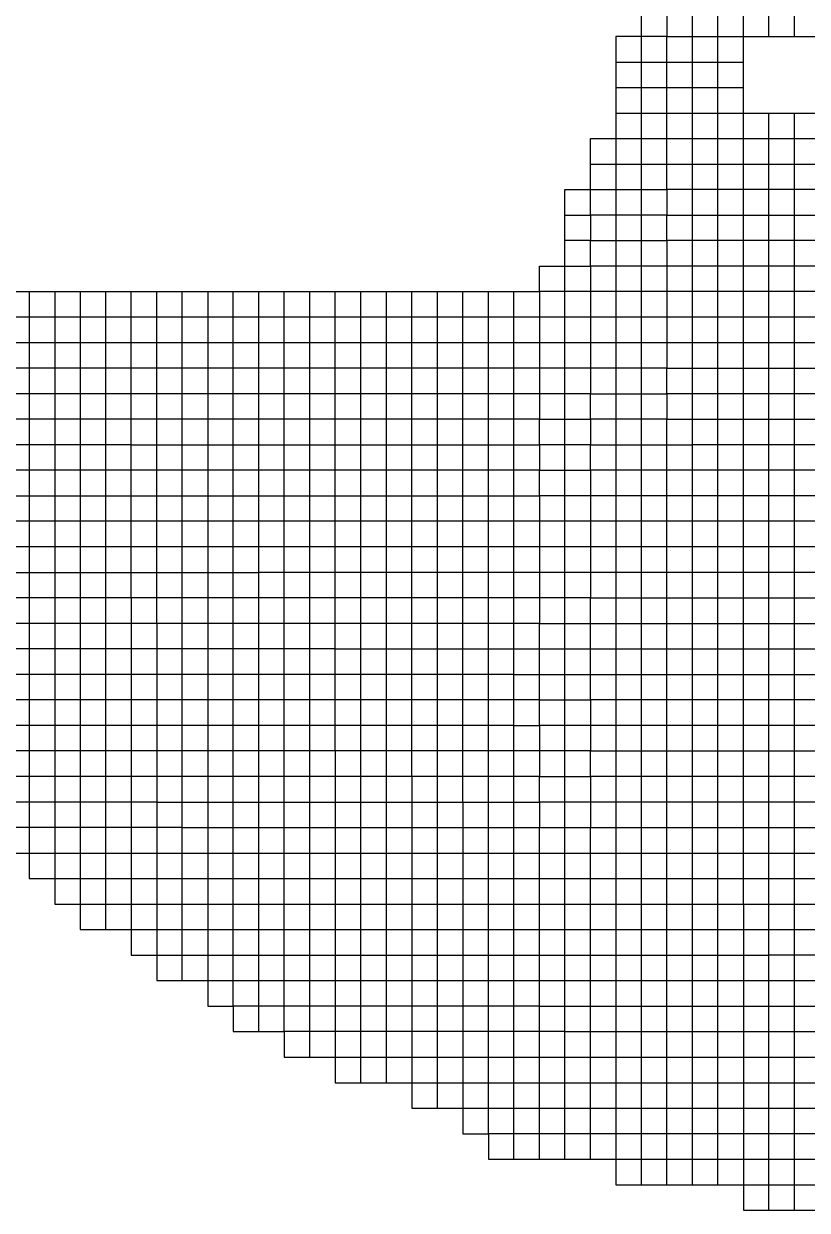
# Model space of a CAD drawing. Header units: millimetres. Extents: x 0 to 594, y 0 to 420.
# Drawn here: x 499.65 to 503.45, y 102.57 to 108.32 of the extents above; entities that cross this region are included whole.
import ezdxf
from ezdxf.enums import TextEntityAlignment as Align

# ---------------------------------------------------------------- set-up
doc = ezdxf.new("R2010")
doc.units = ezdxf.units.MM
doc.layers.add('TEXT', color=255, linetype='Continuous')
doc.styles.add('ECL', font='', dxfattribs={"width": 0.7, "height": 3})
doc.styles.get('ECL').set_extended_font_data('FangSong_GB2312')

# ---------------------------------------------------------------- blocks, each defined once
blk = doc.blocks.new('*U51')
at = {"color": 32, "linetype": 'Continuous'}
for points in [[(-28.0335, -2.4065), (-27.885, -2.4065), (-27.7365, -2.4065), (-27.588, -2.4065), (-27.4395, -2.4065), (-27.291, -2.4065), (-27.1425, -2.4065), (-26.994, -2.4065), (-26.8455, -2.4065), (-26.697, -2.4065), (-26.5485, -2.4065)], [(-26.8455, -2.1095), (-26.994, -2.1095), (-27.1425, -2.1095), (-27.291, -2.1095), (-27.4395, -2.1095), (-27.588, -2.1095), (-27.7365, -2.1095), (-27.885, -2.1095), (-28.0335, -2.1095)], [(-27.588, -1.2185), (-27.7365, -1.2185), (-27.885, -1.2185), (-28.0335, -1.2185)], [(-27.4395, -1.367), (-27.588, -1.367), (-27.7365, -1.367), (-27.885, -1.367), (-28.0335, -1.367)], [(-27.291, -1.8125), (-27.4395, -1.8125), (-27.588, -1.8125), (-27.7365, -1.8125), (-27.885, -1.8125), (-28.0335, -1.8125)], [(-27.4395, -1.5155), (-27.588, -1.5155), (-27.7365, -1.5155), (-27.885, -1.5155), (-28.0335, -1.5155)], [(-27.291, -1.664), (-27.4395, -1.664), (-27.588, -1.664), (-27.7365, -1.664), (-27.885, -1.664), (-28.0335, -1.664)], [(-26.697, -2.258), (-26.8455, -2.258), (-26.994, -2.258), (-27.1425, -2.258), (-27.291, -2.258), (-27.4395, -2.258), (-27.588, -2.258), (-27.7365, -2.258), (-27.885, -2.258), (-28.0335, -2.258)], [(-26.2515, -2.555), (-26.4, -2.555), (-26.5485, -2.555), (-26.697, -2.555), (-26.8455, -2.555), (-26.994, -2.555), (-27.1425, -2.555), (-27.291, -2.555), (-27.4395, -2.555), (-27.588, -2.555), (-27.7365, -2.555), (-27.885, -2.555), (-28.0335, -2.555)]]:
    blk.add_lwpolyline(points, dxfattribs=at)
at = {"color": 15, "linetype": 'Continuous'}
for points in [[(-27.588, -0.773), (-27.588, -0.9215), (-27.588, -1.07), (-27.588, -1.2185), (-27.588, -1.367), (-27.588, -1.5155), (-27.588, -1.664), (-27.588, -1.8125), (-27.588, -1.961), (-27.588, -2.1095), (-27.588, -2.258), (-27.588, -2.4065), (-27.588, -2.555), (-27.588, -2.7035), (-27.588, -2.852), (-27.588, -3.0005), (-27.588, -3.149), (-27.588, -3.2975), (-27.588, -3.446), (-27.588, -3.5945), (-27.588, -3.743), (-27.588, -3.8915), (-27.588, -4.04), (-27.588, -4.1885), (-27.588, -4.337), (-27.4395, -4.337), (-27.291, -4.337), (-27.1425, -4.337), (-26.994, -4.337), (-26.8455, -4.337), (-26.697, -4.337), (-26.5485, -4.337), (-26.4, -4.337), (-26.2515, -4.337), (-26.103, -4.337), (-25.9545, -4.337), (-25.806, -4.337), (-25.6575, -4.337), (-25.509, -4.337), (-25.3605, -4.337), (-25.212, -4.337), (-25.0635, -4.337), (-24.915, -4.337), (-24.7665, -4.337), (-24.618, -4.337), (-24.618, -4.1885), (-24.4695, -4.1885), (-24.321, -4.1885), (-24.1725, -4.1885), (-24.024, -4.1885), (-23.8755, -4.1885), (-23.727, -4.1885), (-23.5785, -4.1885), (-23.43, -4.1885), (-23.2815, -4.1885)], [(-28.0335, -4.04), (-27.885, -4.04), (-27.885, -4.1885), (-27.7365, -4.1885), (-27.7365, -4.337), (-27.588, -4.337), (-27.588, -4.4855), (-27.4395, -4.4855), (-27.291, -4.4855), (-27.291, -4.634), (-27.1425, -4.634), (-27.1425, -4.7825), (-26.994, -4.7825), (-26.8455, -4.7825), (-26.8455, -4.931), (-26.697, -4.931), (-26.697, -5.0795), (-26.5485, -5.0795), (-26.4, -5.0795), (-26.4, -5.228), (-26.2515, -5.228), (-26.103, -5.228), (-26.103, -5.3765), (-25.9545, -5.3765), (-25.806, -5.3765), (-25.6575, -5.3765), (-25.6575, -5.525), (-25.509, -5.525), (-25.3605, -5.525), (-25.3605, -5.6735), (-25.212, -5.6735), (-25.212, -5.822), (-25.0635, -5.822), (-24.915, -5.822), (-24.7665, -5.822), (-24.618, -5.822), (-24.4695, -5.822), (-24.321, -5.822), (-24.1725, -5.822), (-24.024, -5.822), (-23.8755, -5.822), (-23.727, -5.822), (-23.5785, -5.822), (-23.43, -5.822), (-23.2815, -5.822)], [(-25.0635, -3.2975), (-25.212, -3.2975), (-25.3605, -3.2975), (-25.509, -3.2975), (-25.6575, -3.2975), (-25.806, -3.2975), (-25.9545, -3.2975), (-26.103, -3.2975), (-26.2515, -3.2975), (-26.4, -3.2975), (-26.5485, -3.2975), (-26.697, -3.2975), (-26.8455, -3.2975), (-26.994, -3.2975), (-27.1425, -3.2975), (-27.291, -3.2975), (-27.4395, -3.2975), (-27.588, -3.2975), (-27.7365, -3.2975), (-27.885, -3.2975), (-28.0335, -3.2975)], [(-24.915, -3.446), (-25.0635, -3.446), (-25.212, -3.446), (-25.3605, -3.446), (-25.509, -3.446), (-25.6575, -3.446), (-25.806, -3.446), (-25.9545, -3.446), (-26.103, -3.446), (-26.2515, -3.446), (-26.4, -3.446), (-26.5485, -3.446), (-26.697, -3.446), (-26.8455, -3.446), (-26.994, -3.446), (-27.1425, -3.446), (-27.291, -3.446), (-27.4395, -3.446), (-27.588, -3.446), (-27.7365, -3.446), (-27.885, -3.446), (-28.0335, -3.446)], [(-27.7365, -0.773), (-27.7365, -0.9215), (-27.7365, -1.07), (-27.7365, -1.2185), (-27.7365, -1.367), (-27.7365, -1.5155), (-27.7365, -1.664), (-27.7365, -1.8125), (-27.7365, -1.961), (-27.7365, -2.1095), (-27.7365, -2.258), (-27.7365, -2.4065), (-27.7365, -2.555), (-27.7365, -2.7035), (-27.7365, -2.852), (-27.7365, -3.0005), (-27.7365, -3.149), (-27.7365, -3.2975), (-27.7365, -3.446), (-27.7365, -3.5945), (-27.7365, -3.743), (-27.7365, -3.8915), (-27.7365, -4.04), (-27.7365, -4.1885), (-27.588, -4.1885), (-27.4395, -4.1885), (-27.291, -4.1885), (-27.1425, -4.1885), (-26.994, -4.1885), (-26.8455, -4.1885), (-26.697, -4.1885), (-26.5485, -4.1885), (-26.4, -4.1885), (-26.2515, -4.1885), (-26.103, -4.1885), (-25.9545, -4.1885), (-25.806, -4.1885), (-25.6575, -4.1885), (-25.509, -4.1885), (-25.3605, -4.1885), (-25.212, -4.1885), (-25.0635, -4.1885), (-24.915, -4.1885), (-24.7665, -4.1885), (-24.618, -4.1885), (-24.618, -4.04), (-24.4695, -4.04), (-24.321, -4.04), (-24.1725, -4.04), (-24.024, -4.04), (-23.8755, -4.04), (-23.727, -4.04), (-23.5785, -4.04), (-23.43, -4.04), (-23.2815, -4.04)], [(-25.0635, -5.822), (-25.0635, -5.6735), (-25.0635, -5.525), (-25.0635, -5.3765), (-25.0635, -5.228), (-25.0635, -5.0795), (-25.0635, -4.931), (-25.0635, -4.7825), (-25.0635, -4.634), (-25.0635, -4.4855), (-25.0635, -4.337), (-25.0635, -4.1885), (-25.0635, -4.04), (-25.0635, -3.8915)], [(-24.915, -5.822), (-24.915, -5.6735), (-24.915, -5.525), (-24.915, -5.3765), (-24.915, -5.228), (-24.915, -5.0795), (-24.915, -4.931), (-24.915, -4.7825), (-24.915, -4.634), (-24.915, -4.4855), (-24.915, -4.337), (-24.915, -4.1885), (-24.915, -4.04), (-24.915, -3.8915)]]:
    blk.add_lwpolyline(points, dxfattribs=at)
at = {"color": 22, "linetype": 'Continuous'}
for points in [[(-24.915, -3.5945), (-25.0635, -3.5945), (-25.212, -3.5945), (-25.3605, -3.5945), (-25.509, -3.5945), (-25.6575, -3.5945), (-25.806, -3.5945), (-25.9545, -3.5945), (-26.103, -3.5945), (-26.2515, -3.5945), (-26.4, -3.5945), (-26.5485, -3.5945), (-26.697, -3.5945), (-26.8455, -3.5945), (-26.994, -3.5945), (-27.1425, -3.5945), (-27.291, -3.5945), (-27.4395, -3.5945), (-27.588, -3.5945), (-27.7365, -3.5945), (-27.885, -3.5945), (-28.0335, -3.5945)], [(-27.1425, -2.7035), (-27.1425, -2.852), (-27.1425, -3.0005), (-27.1425, -3.149), (-27.1425, -3.2975), (-27.1425, -3.446), (-27.1425, -3.5945), (-27.1425, -3.743), (-27.1425, -3.8915), (-27.1425, -4.04), (-27.1425, -4.1885), (-27.1425, -4.337), (-27.1425, -4.4855), (-27.1425, -4.634), (-26.994, -4.634), (-26.8455, -4.634), (-26.697, -4.634), (-26.5485, -4.634), (-26.4, -4.634), (-26.2515, -4.634), (-26.103, -4.634), (-25.9545, -4.634), (-25.806, -4.634), (-25.6575, -4.634), (-25.509, -4.634), (-25.3605, -4.634), (-25.212, -4.634), (-25.0635, -4.634), (-24.915, -4.634), (-24.7665, -4.634), (-24.618, -4.634), (-24.618, -4.4855), (-24.4695, -4.4855), (-24.321, -4.4855), (-24.1725, -4.4855), (-24.024, -4.4855), (-23.8755, -4.4855), (-23.727, -4.4855), (-23.5785, -4.4855), (-23.43, -4.4855), (-23.2815, -4.4855)], [(-27.291, -2.555), (-27.291, -2.7035), (-27.291, -2.852), (-27.291, -3.0005), (-27.291, -3.149), (-27.291, -3.2975), (-27.291, -3.446), (-27.291, -3.5945), (-27.291, -3.743), (-27.291, -3.8915), (-27.291, -4.04), (-27.291, -4.1885), (-27.291, -4.337), (-27.291, -4.4855), (-27.1425, -4.4855), (-26.994, -4.4855), (-26.8455, -4.4855), (-26.697, -4.4855), (-26.5485, -4.4855), (-26.4, -4.4855), (-26.2515, -4.4855), (-26.103, -4.4855), (-25.9545, -4.4855), (-25.806, -4.4855), (-25.6575, -4.4855), (-25.509, -4.4855), (-25.3605, -4.4855), (-25.212, -4.4855), (-25.0635, -4.4855), (-24.915, -4.4855), (-24.7665, -4.4855), (-24.618, -4.4855), (-24.618, -4.337), (-24.4695, -4.337), (-24.321, -4.337), (-24.1725, -4.337), (-24.024, -4.337), (-23.8755, -4.337), (-23.727, -4.337), (-23.5785, -4.337), (-23.43, -4.337), (-23.2815, -4.337)], [(-23.8755, -4.931), (-23.727, -4.931), (-23.5785, -4.931), (-23.43, -4.931), (-23.2815, -4.931)], [(-26.103, -3.446), (-26.103, -3.5945), (-26.103, -3.743), (-26.103, -3.8915), (-26.103, -4.04), (-26.103, -4.1885), (-26.103, -4.337), (-26.103, -4.4855), (-26.103, -4.634), (-26.103, -4.7825), (-26.103, -4.931), (-26.103, -5.0795), (-26.103, -5.228), (-25.9545, -5.228), (-25.806, -5.228), (-25.6575, -5.228), (-25.509, -5.228), (-25.3605, -5.228), (-25.212, -5.228), (-25.0635, -5.228), (-24.915, -5.228), (-24.7665, -5.228), (-24.618, -5.228), (-24.618, -5.0795), (-24.4695, -5.0795), (-24.321, -5.0795), (-24.1725, -5.0795), (-24.024, -5.0795), (-23.8755, -5.0795)], [(-24.024, -5.9705), (-24.024, -5.822), (-24.024, -5.6735), (-24.024, -5.525), (-24.024, -5.3765), (-24.024, -5.228), (-24.024, -5.0795), (-24.024, -4.931), (-24.024, -4.7825), (-24.024, -4.634), (-24.024, -4.4855), (-24.024, -4.337), (-24.024, -4.1885)]]:
    blk.add_lwpolyline(points, dxfattribs=at)
at = {"color": 34, "linetype": 'Continuous'}
for points in [[(-25.0635, -3.0005), (-25.212, -3.0005), (-25.3605, -3.0005), (-25.509, -3.0005), (-25.6575, -3.0005), (-25.806, -3.0005), (-25.9545, -3.0005), (-26.103, -3.0005), (-26.2515, -3.0005), (-26.4, -3.0005), (-26.5485, -3.0005), (-26.697, -3.0005), (-26.8455, -3.0005), (-26.994, -3.0005), (-27.1425, -3.0005), (-27.291, -3.0005), (-27.4395, -3.0005), (-27.588, -3.0005), (-27.7365, -3.0005), (-27.885, -3.0005), (-28.0335, -3.0005)], [(-23.2815, -0.476), (-23.43, -0.476), (-23.5785, -0.476), (-23.727, -0.476), (-23.8755, -0.476), (-24.024, -0.476), (-24.1725, -0.476), (-24.1725, -0.6245), (-24.321, -0.6245), (-24.4695, -0.6245), (-24.618, -0.6245), (-24.618, -0.773), (-24.7665, -0.773), (-24.915, -0.773), (-24.915, -0.9215), (-25.0635, -0.9215), (-25.212, -0.9215), (-25.3605, -0.9215), (-25.509, -0.9215), (-25.6575, -0.9215), (-25.806, -0.9215), (-25.9545, -0.9215), (-26.103, -0.9215), (-26.2515, -0.9215), (-26.4, -0.9215), (-26.5485, -0.9215), (-26.697, -0.9215), (-26.8455, -0.9215), (-26.994, -0.9215), (-27.1425, -0.9215), (-27.291, -0.9215), (-27.4395, -0.9215), (-27.588, -0.9215), (-27.7365, -0.9215), (-27.885, -0.9215), (-28.0335, -0.9215)], [(-27.885, -0.773), (-27.885, -0.9215), (-27.885, -1.07), (-27.885, -1.2185), (-27.885, -1.367), (-27.885, -1.5155), (-27.885, -1.664), (-27.885, -1.8125), (-27.885, -1.961), (-27.885, -2.1095), (-27.885, -2.258), (-27.885, -2.4065), (-27.885, -2.555), (-27.885, -2.7035), (-27.885, -2.852), (-27.885, -3.0005), (-27.885, -3.149), (-27.885, -3.2975), (-27.885, -3.446), (-27.885, -3.5945), (-27.885, -3.743), (-27.885, -3.8915), (-27.885, -4.04), (-27.7365, -4.04), (-27.588, -4.04), (-27.4395, -4.04), (-27.291, -4.04), (-27.1425, -4.04), (-26.994, -4.04), (-26.8455, -4.04), (-26.697, -4.04), (-26.5485, -4.04), (-26.4, -4.04), (-26.2515, -4.04), (-26.103, -4.04), (-25.9545, -4.04), (-25.806, -4.04), (-25.6575, -4.04), (-25.509, -4.04), (-25.3605, -4.04), (-25.212, -4.04), (-25.0635, -4.04), (-24.915, -4.04), (-24.7665, -4.04), (-24.618, -4.04), (-24.618, -3.8915), (-24.4695, -3.8915), (-24.321, -3.8915), (-24.1725, -3.8915), (-24.024, -3.8915), (-23.8755, -3.8915), (-23.727, -3.8915), (-23.5785, -3.8915), (-23.43, -3.8915), (-23.2815, -3.8915)]]:
    blk.add_lwpolyline(points, dxfattribs=at)
at = {"color": 251, "linetype": 'Continuous'}
blk.add_lwpolyline([(-23.5785, 0.712), (-23.5785, 0.8605)], dxfattribs=at)
at = {"color": 77, "linetype": 'Continuous'}
for points in [[(-24.1725, -5.9705), (-24.1725, -5.822), (-24.1725, -5.6735), (-24.1725, -5.525), (-24.1725, -5.3765), (-24.1725, -5.228), (-24.1725, -5.0795), (-24.1725, -4.931), (-24.1725, -4.7825), (-24.1725, -4.634), (-24.1725, -4.4855), (-24.1725, -4.337), (-24.1725, -4.1885), (-24.1725, -4.04), (-24.1725, -3.8915), (-24.1725, -3.743), (-24.1725, -3.5945), (-24.1725, -3.446), (-24.1725, -3.2975), (-24.1725, -3.149), (-24.1725, -3.0005), (-24.1725, -2.852), (-24.1725, -2.7035), (-24.1725, -2.555), (-24.1725, -2.4065), (-24.1725, -2.258), (-24.1725, -2.1095), (-24.1725, -1.961), (-24.1725, -1.8125), (-24.1725, -1.664), (-24.024, -1.664), (-24.024, -1.5155), (-24.024, -1.367), (-24.024, -1.2185), (-24.024, -1.07), (-24.024, -0.9215), (-24.024, -0.773), (-24.024, -0.6245), (-24.024, -0.476), (-24.024, -0.3275), (-24.024, -0.179), (-24.024, -0.0305), (-24.024, 0.118), (-24.024, 0.2665), (-24.024, 0.415), (-24.024, 0.5635), (-24.024, 0.712), (-24.024, 0.8605)], [(-23.8755, -5.3765), (-23.8755, -5.228), (-23.8755, -5.0795), (-23.8755, -4.931), (-23.8755, -4.7825), (-23.8755, -4.634), (-23.8755, -4.4855), (-23.8755, -4.337), (-23.8755, -4.1885), (-23.8755, -4.04), (-23.8755, -3.8915), (-23.8755, -3.743), (-23.8755, -3.5945), (-23.8755, -3.446), (-23.8755, -3.2975), (-23.8755, -3.149), (-23.8755, -3.0005), (-23.8755, -2.852), (-23.8755, -2.7035), (-23.8755, -2.555), (-23.8755, -2.4065), (-23.8755, -2.258), (-23.8755, -2.1095), (-23.8755, -1.961), (-23.8755, -1.8125), (-23.8755, -1.664), (-23.8755, -1.5155), (-23.8755, -1.367), (-23.8755, -1.2185), (-23.8755, -1.07), (-23.8755, -0.9215), (-23.8755, -0.773), (-23.8755, -0.6245), (-23.8755, -0.476), (-23.8755, -0.3275), (-23.8755, -0.179), (-23.8755, -0.0305), (-23.8755, 0.118), (-23.8755, 0.2665), (-23.8755, 0.415), (-23.8755, 0.5635), (-23.8755, 0.712), (-23.8755, 0.8605)], [(-26.5485, -4.337), (-26.5485, -4.1885), (-26.5485, -4.04), (-26.5485, -3.8915), (-26.5485, -3.743), (-26.5485, -3.5945), (-26.5485, -3.446), (-26.5485, -3.2975), (-26.5485, -3.149), (-26.5485, -3.0005), (-26.5485, -2.852), (-26.5485, -2.7035), (-26.5485, -2.555), (-26.5485, -2.4065), (-26.5485, -2.258), (-26.5485, -2.1095), (-26.5485, -1.961), (-26.5485, -1.8125), (-26.5485, -1.664), (-26.5485, -1.5155), (-26.5485, -1.367), (-26.5485, -1.2185), (-26.5485, -1.07), (-26.5485, -0.9215), (-26.5485, -0.773)]]:
    blk.add_lwpolyline(points, dxfattribs=at)
at = {"color": 147, "linetype": 'Continuous'}
for points in [[(-23.727, 0.712), (-23.727, 0.8605), (-23.727, 1.009), (-23.727, 1.1575), (-23.727, 1.306), (-23.727, 1.4545), (-23.727, 1.603), (-23.727, 1.7515), (-23.727, 1.9), (-23.727, 2.0485)], [(-23.43, 0.712), (-23.43, 0.8605), (-23.43, 1.009), (-23.43, 1.1575), (-23.43, 1.306), (-23.43, 1.4545), (-23.43, 1.603), (-23.43, 1.7515), (-23.43, 1.9), (-23.43, 2.0485)]]:
    blk.add_lwpolyline(points, dxfattribs=at)
at = {"color": 97, "linetype": 'Continuous'}
blk.add_lwpolyline([(-24.321, -5.3765), (-24.321, -5.228), (-24.321, -5.0795), (-24.321, -4.931), (-24.321, -4.7825), (-24.321, -4.634), (-24.321, -4.4855), (-24.321, -4.337), (-24.321, -4.1885), (-24.321, -4.04), (-24.321, -3.8915), (-24.321, -3.743), (-24.321, -3.5945), (-24.321, -3.446), (-24.321, -3.2975), (-24.321, -3.149), (-24.321, -3.0005), (-24.321, -2.852), (-24.321, -2.7035), (-24.321, -2.555), (-24.321, -2.4065), (-24.321, -2.258), (-24.321, -2.1095), (-24.321, -1.961), (-24.321, -1.8125), (-24.321, -1.664), (-24.321, -1.5155), (-24.321, -1.367), (-24.321, -1.2185), (-24.321, -1.07), (-24.321, -0.9215), (-24.321, -0.773), (-24.321, -0.6245), (-24.321, -0.476), (-24.321, -0.3275), (-24.321, -0.179), (-24.321, -0.0305), (-24.321, 0.118), (-24.321, 0.2665), (-24.321, 0.415), (-24.321, 0.5635), (-24.321, 0.712), (-24.321, 0.8605)], dxfattribs=at)
at = {"color": 47, "linetype": 'Continuous'}
blk.add_lwpolyline([(-24.1725, 0.8605), (-24.1725, 0.712), (-24.321, 0.712), (-24.4695, 0.712), (-24.4695, 0.5635), (-24.4695, 0.415), (-24.4695, 0.2665), (-24.4695, 0.118), (-24.4695, -0.0305), (-24.4695, -0.179), (-24.4695, -0.3275), (-24.4695, -0.476), (-24.4695, -0.6245), (-24.4695, -0.773), (-24.4695, -0.9215), (-24.4695, -1.07), (-24.4695, -1.2185), (-24.4695, -1.367), (-24.4695, -1.5155), (-24.4695, -1.664), (-24.4695, -1.8125), (-24.4695, -1.961), (-24.4695, -2.1095), (-24.4695, -2.258), (-24.4695, -2.4065), (-24.4695, -2.555), (-24.4695, -2.7035), (-24.4695, -2.852), (-24.4695, -3.0005), (-24.4695, -3.149), (-24.4695, -3.2975), (-24.4695, -3.446), (-24.4695, -3.5945), (-24.4695, -3.743), (-24.4695, -3.8915), (-24.4695, -4.04), (-24.4695, -4.1885), (-24.4695, -4.337), (-24.4695, -4.4855), (-24.4695, -4.634), (-24.4695, -4.7825), (-24.4695, -4.931), (-24.4695, -5.0795), (-24.4695, -5.228), (-24.4695, -5.3765), (-24.4695, -5.525), (-24.4695, -5.6735), (-24.4695, -5.822), (-24.4695, -5.9705), (-24.321, -5.9705), (-24.1725, -5.9705), (-24.024, -5.9705), (-23.8755, -5.9705), (-23.727, -5.9705), (-23.5785, -5.9705), (-23.43, -5.9705), (-23.2815, -5.9705)], dxfattribs=at)
at = {"color": 145, "linetype": 'Continuous'}
blk.add_lwpolyline([(-24.4695, 0.5635), (-24.321, 0.5635), (-24.1725, 0.5635), (-24.1725, 0.712), (-24.024, 0.712), (-23.8755, 0.712), (-23.727, 0.712), (-23.5785, 0.712), (-23.43, 0.712), (-23.2815, 0.712), (-23.133, 0.712), (-22.9845, 0.712)], dxfattribs=at)
at = {"color": 84, "linetype": 'Continuous'}
for points in [[(-23.727, -4.337), (-23.727, -4.1885), (-23.727, -4.04), (-23.727, -3.8915), (-23.727, -3.743), (-23.727, -3.5945), (-23.727, -3.446), (-23.727, -3.2975), (-23.727, -3.149), (-23.727, -3.0005), (-23.727, -2.852), (-23.727, -2.7035), (-23.727, -2.555), (-23.727, -2.4065), (-23.727, -2.258), (-23.727, -2.1095), (-23.727, -1.961), (-23.727, -1.8125), (-23.727, -1.664), (-23.727, -1.5155), (-23.727, -1.367), (-23.727, -1.2185), (-23.727, -1.07), (-23.727, -0.9215), (-23.727, -0.773), (-23.727, -0.6245), (-23.727, -0.476), (-23.727, -0.3275), (-23.727, -0.179), (-23.727, -0.0305), (-23.727, 0.118), (-23.727, 0.2665), (-23.727, 0.415), (-23.727, 0.5635), (-23.727, 0.712)], [(-23.5785, -4.337), (-23.5785, -4.1885), (-23.5785, -4.04), (-23.5785, -3.8915), (-23.5785, -3.743), (-23.5785, -3.5945), (-23.5785, -3.446), (-23.5785, -3.2975), (-23.5785, -3.149), (-23.5785, -3.0005), (-23.5785, -2.852), (-23.5785, -2.7035), (-23.5785, -2.555), (-23.5785, -2.4065), (-23.5785, -2.258), (-23.5785, -2.1095), (-23.5785, -1.961), (-23.5785, -1.8125), (-23.5785, -1.664), (-23.5785, -1.5155), (-23.5785, -1.367), (-23.5785, -1.2185), (-23.5785, -1.07), (-23.5785, -0.9215), (-23.5785, -0.773), (-23.5785, -0.6245), (-23.5785, -0.476), (-23.5785, -0.3275), (-23.5785, -0.179), (-23.5785, -0.0305), (-23.5785, 0.118), (-23.5785, 0.2665)], [(-23.43, -4.337), (-23.43, -4.1885), (-23.43, -4.04), (-23.43, -3.8915), (-23.43, -3.743), (-23.43, -3.5945), (-23.43, -3.446), (-23.43, -3.2975), (-23.43, -3.149), (-23.43, -3.0005), (-23.43, -2.852), (-23.43, -2.7035), (-23.43, -2.555), (-23.43, -2.4065), (-23.43, -2.258), (-23.43, -2.1095), (-23.43, -1.961), (-23.43, -1.8125), (-23.43, -1.664), (-23.43, -1.5155), (-23.43, -1.367), (-23.43, -1.2185), (-23.43, -1.07), (-23.43, -0.9215), (-23.43, -0.773), (-23.43, -0.6245), (-23.43, -0.476), (-23.43, -0.3275), (-23.43, -0.179), (-23.43, -0.0305), (-23.43, 0.118), (-23.43, 0.2665)], [(-26.994, -2.7035), (-26.994, -2.555), (-26.994, -2.4065), (-26.994, -2.258), (-26.994, -2.1095), (-26.994, -1.961), (-26.994, -1.8125), (-26.994, -1.664), (-26.994, -1.5155), (-26.994, -1.367), (-26.994, -1.2185), (-26.994, -1.07), (-26.994, -0.9215), (-26.994, -0.773)], [(-25.0635, -3.8915), (-25.0635, -3.743), (-25.0635, -3.5945), (-25.0635, -3.446), (-25.0635, -3.2975), (-25.0635, -3.149), (-25.0635, -3.0005), (-25.0635, -2.852), (-25.0635, -2.7035), (-25.0635, -2.555), (-25.0635, -2.4065), (-25.0635, -2.258), (-25.0635, -2.1095), (-25.0635, -1.961), (-25.0635, -1.8125), (-25.0635, -1.664), (-25.0635, -1.5155), (-25.0635, -1.367), (-25.0635, -1.2185), (-25.0635, -1.07), (-25.0635, -0.9215), (-25.0635, -0.773)], [(-23.2815, -1.664), (-23.43, -1.664), (-23.5785, -1.664), (-23.727, -1.664), (-23.8755, -1.664), (-24.024, -1.664)], [(-23.2815, -3.5945), (-23.43, -3.5945), (-23.5785, -3.5945), (-23.727, -3.5945), (-23.8755, -3.5945), (-24.024, -3.5945), (-24.1725, -3.5945), (-24.321, -3.5945), (-24.4695, -3.5945), (-24.618, -3.5945), (-24.618, -3.743), (-24.7665, -3.743), (-24.915, -3.743), (-24.915, -3.8915)], [(-23.2815, -3.743), (-23.43, -3.743), (-23.5785, -3.743), (-23.727, -3.743), (-23.8755, -3.743), (-24.024, -3.743), (-24.1725, -3.743), (-24.321, -3.743), (-24.4695, -3.743), (-24.618, -3.743), (-24.618, -3.8915)]]:
    blk.add_lwpolyline(points, dxfattribs=at)
at = {"color": 252, "linetype": 'Continuous'}
for points in [[(-24.4695, 0.415), (-24.321, 0.415), (-24.1725, 0.415), (-24.1725, 0.5635), (-24.024, 0.5635), (-23.8755, 0.5635), (-23.727, 0.5635)], [(-24.4695, 0.2665), (-24.321, 0.2665), (-24.1725, 0.2665), (-24.1725, 0.415), (-24.024, 0.415), (-23.8755, 0.415), (-23.727, 0.415)]]:
    blk.add_lwpolyline(points, dxfattribs=at)
at = {"color": 87, "linetype": 'Continuous'}
blk.add_lwpolyline([(-24.7665, -5.822), (-24.7665, -5.6735), (-24.7665, -5.525), (-24.7665, -5.3765), (-24.7665, -5.228), (-24.7665, -5.0795), (-24.7665, -4.931), (-24.7665, -4.7825), (-24.7665, -4.634), (-24.7665, -4.4855), (-24.7665, -4.337), (-24.7665, -4.1885), (-24.7665, -4.04), (-24.7665, -3.8915), (-24.7665, -3.743), (-24.7665, -3.5945), (-24.7665, -3.446), (-24.7665, -3.2975), (-24.7665, -3.149), (-24.7665, -3.0005), (-24.7665, -2.852), (-24.7665, -2.7035), (-24.7665, -2.555), (-24.7665, -2.4065), (-24.7665, -2.258), (-24.7665, -2.1095), (-24.7665, -1.961), (-24.7665, -1.8125), (-24.7665, -1.664), (-24.7665, -1.5155), (-24.7665, -1.367), (-24.7665, -1.2185), (-24.7665, -1.07), (-24.7665, -0.9215), (-24.7665, -0.773), (-24.7665, -0.6245), (-24.7665, -0.476), (-24.7665, -0.3275), (-24.7665, -0.179), (-24.618, -0.179), (-24.618, -0.0305), (-24.618, 0.118), (-24.4695, 0.118), (-24.321, 0.118), (-24.1725, 0.118), (-24.1725, 0.2665), (-24.024, 0.2665), (-23.8755, 0.2665), (-23.727, 0.2665), (-23.2815, 0.2665)], dxfattribs=at)
at = {"color": 157, "linetype": 'Continuous'}
blk.add_lwpolyline([(-24.618, -0.0305), (-24.4695, -0.0305), (-24.321, -0.0305), (-24.1725, -0.0305), (-24.1725, 0.118), (-24.024, 0.118), (-23.8755, 0.118), (-23.727, 0.118), (-23.5785, 0.118), (-23.43, 0.118), (-23.2815, 0.118), (-23.133, 0.118), (-22.9845, 0.118), (-22.836, 0.118), (-22.6875, 0.118), (-22.539, 0.118)], dxfattribs=at)
at = {"color": 167, "linetype": 'Continuous'}
for points in [[(-24.7665, -0.3275), (-24.618, -0.3275), (-24.618, -0.179), (-24.4695, -0.179), (-24.321, -0.179), (-24.1725, -0.179), (-24.1725, -0.0305), (-24.024, -0.0305), (-23.8755, -0.0305), (-23.727, -0.0305), (-23.5785, -0.0305), (-23.43, -0.0305), (-23.2815, -0.0305), (-23.133, -0.0305), (-22.9845, -0.0305), (-22.836, -0.0305), (-22.6875, -0.0305), (-22.539, -0.0305)], [(-23.2815, -0.179), (-23.43, -0.179), (-23.5785, -0.179), (-23.727, -0.179), (-23.8755, -0.179), (-24.024, -0.179), (-24.1725, -0.179), (-24.1725, -0.3275), (-24.321, -0.3275), (-24.4695, -0.3275), (-24.618, -0.3275), (-24.618, -0.476), (-24.7665, -0.476)]]:
    blk.add_lwpolyline(points, dxfattribs=at)
at = {"color": 57, "linetype": 'Continuous'}
for points in [[(-23.2815, -0.6245), (-23.43, -0.6245), (-23.5785, -0.6245), (-23.727, -0.6245), (-23.8755, -0.6245), (-24.024, -0.6245), (-24.1725, -0.6245), (-24.1725, -0.773), (-24.321, -0.773), (-24.4695, -0.773), (-24.618, -0.773), (-24.618, -0.9215), (-24.7665, -0.9215), (-24.915, -0.9215), (-24.915, -1.07), (-25.0635, -1.07), (-25.212, -1.07), (-25.3605, -1.07), (-25.509, -1.07), (-25.6575, -1.07), (-25.806, -1.07), (-25.9545, -1.07), (-26.103, -1.07), (-26.2515, -1.07), (-26.4, -1.07), (-26.5485, -1.07), (-26.697, -1.07), (-26.8455, -1.07), (-26.994, -1.07), (-27.1425, -1.07), (-27.291, -1.07), (-27.4395, -1.07), (-27.588, -1.07), (-27.7365, -1.07), (-27.885, -1.07), (-28.0335, -1.07)], [(-24.915, -0.773), (-24.915, -0.6245), (-24.7665, -0.6245), (-24.618, -0.6245), (-24.618, -0.476), (-24.4695, -0.476), (-24.321, -0.476), (-24.1725, -0.476), (-24.1725, -0.3275), (-24.024, -0.3275), (-23.8755, -0.3275), (-23.727, -0.3275), (-23.5785, -0.3275), (-23.43, -0.3275), (-23.2815, -0.3275)]]:
    blk.add_lwpolyline(points, dxfattribs=at)
at = {"color": 91, "linetype": 'Continuous'}
blk.add_lwpolyline([(-28.479, -0.773), (-24.915, -0.773)], dxfattribs=at)
at = {"color": 13, "linetype": 'Continuous'}
for points in [[(-27.1425, -3.743), (-27.291, -3.743), (-27.4395, -3.743), (-27.588, -3.743), (-27.7365, -3.743), (-27.885, -3.743), (-28.0335, -3.743)], [(-26.994, -3.8915), (-27.1425, -3.8915), (-27.291, -3.8915), (-27.4395, -3.8915), (-27.588, -3.8915), (-27.7365, -3.8915), (-27.885, -3.8915), (-28.0335, -3.8915)], [(-26.2515, -2.7035), (-26.4, -2.7035), (-26.5485, -2.7035), (-26.697, -2.7035), (-26.8455, -2.7035), (-26.994, -2.7035), (-27.1425, -2.7035), (-27.291, -2.7035), (-27.4395, -2.7035), (-27.588, -2.7035), (-27.7365, -2.7035), (-27.885, -2.7035), (-28.0335, -2.7035)], [(-26.103, -2.852), (-26.2515, -2.852), (-26.4, -2.852), (-26.5485, -2.852), (-26.697, -2.852), (-26.8455, -2.852), (-26.994, -2.852), (-27.1425, -2.852), (-27.291, -2.852), (-27.4395, -2.852), (-27.588, -2.852), (-27.7365, -2.852), (-27.885, -2.852), (-28.0335, -2.852)], [(-27.4395, -4.4855), (-27.4395, -4.337), (-27.4395, -4.1885), (-27.4395, -4.04), (-27.4395, -3.8915), (-27.4395, -3.743), (-27.4395, -3.5945), (-27.4395, -3.446), (-27.4395, -3.2975), (-27.4395, -3.149), (-27.4395, -3.0005), (-27.4395, -2.852), (-27.4395, -2.7035), (-27.4395, -2.555)], [(-23.727, -4.7825), (-23.5785, -4.7825), (-23.43, -4.7825), (-23.2815, -4.7825)], [(-25.9545, -5.3765), (-25.9545, -5.228), (-25.9545, -5.0795), (-25.9545, -4.931), (-25.9545, -4.7825), (-25.9545, -4.634), (-25.9545, -4.4855), (-25.9545, -4.337), (-25.9545, -4.1885), (-25.9545, -4.04), (-25.9545, -3.8915), (-25.9545, -3.743), (-25.9545, -3.5945), (-25.9545, -3.446)], [(-25.806, -5.3765), (-25.806, -5.228), (-25.806, -5.0795), (-25.806, -4.931), (-25.806, -4.7825), (-25.806, -4.634), (-25.806, -4.4855), (-25.806, -4.337), (-25.806, -4.1885), (-25.806, -4.04), (-25.806, -3.8915), (-25.806, -3.743), (-25.806, -3.5945), (-25.806, -3.446)], [(-23.2815, -5.6735), (-23.43, -5.6735), (-23.5785, -5.6735), (-23.727, -5.6735), (-23.8755, -5.6735), (-24.024, -5.6735), (-24.1725, -5.6735), (-24.321, -5.6735), (-24.4695, -5.6735), (-24.618, -5.6735), (-24.618, -5.525), (-24.4695, -5.525), (-24.321, -5.525), (-24.1725, -5.525), (-24.024, -5.525), (-23.8755, -5.525), (-23.727, -5.525), (-23.5785, -5.525), (-23.43, -5.525), (-23.2815, -5.525)], [(-26.2515, -5.228), (-26.2515, -5.0795), (-26.2515, -4.931), (-26.2515, -4.7825), (-26.2515, -4.634), (-26.2515, -4.4855), (-26.2515, -4.337), (-26.2515, -4.1885), (-26.2515, -4.04), (-26.2515, -3.8915), (-26.2515, -3.743), (-26.2515, -3.5945)], [(-25.6575, -3.5945), (-25.6575, -3.743), (-25.6575, -3.8915), (-25.6575, -4.04), (-25.6575, -4.1885), (-25.6575, -4.337), (-25.6575, -4.4855), (-25.6575, -4.634), (-25.6575, -4.7825), (-25.6575, -4.931), (-25.6575, -5.0795), (-25.6575, -5.228), (-25.6575, -5.3765), (-25.509, -5.3765), (-25.3605, -5.3765), (-25.212, -5.3765), (-25.0635, -5.3765), (-24.915, -5.3765), (-24.7665, -5.3765), (-24.618, -5.3765), (-24.618, -5.228), (-24.4695, -5.228), (-24.321, -5.228), (-24.1725, -5.228), (-24.024, -5.228), (-23.8755, -5.228), (-23.727, -5.228), (-23.5785, -5.228), (-23.43, -5.228), (-23.2815, -5.228)], [(-25.509, -5.525), (-25.509, -5.3765), (-25.509, -5.228), (-25.509, -5.0795), (-25.509, -4.931), (-25.509, -4.7825), (-25.509, -4.634), (-25.509, -4.4855), (-25.509, -4.337), (-25.509, -4.1885), (-25.509, -4.04), (-25.509, -3.8915), (-25.509, -3.743), (-25.509, -3.5945)], [(-26.2515, -3.743), (-26.103, -3.743), (-25.9545, -3.743), (-25.806, -3.743), (-25.6575, -3.743), (-25.509, -3.743), (-25.3605, -3.743), (-25.212, -3.743), (-25.0635, -3.743), (-24.915, -3.743)], [(-25.3605, -3.743), (-25.3605, -3.8915), (-25.3605, -4.04), (-25.3605, -4.1885), (-25.3605, -4.337), (-25.3605, -4.4855), (-25.3605, -4.634), (-25.3605, -4.7825), (-25.3605, -4.931), (-25.3605, -5.0795), (-25.3605, -5.228), (-25.3605, -5.3765), (-25.3605, -5.525), (-25.212, -5.525), (-25.0635, -5.525), (-24.915, -5.525), (-24.7665, -5.525), (-24.618, -5.525), (-24.618, -5.3765), (-24.4695, -5.3765), (-24.321, -5.3765), (-24.1725, -5.3765), (-24.024, -5.3765), (-23.8755, -5.3765), (-23.727, -5.3765), (-23.5785, -5.3765), (-23.43, -5.3765), (-23.2815, -5.3765)], [(-24.618, -5.822), (-24.618, -5.6735), (-24.7665, -5.6735), (-24.915, -5.6735), (-25.0635, -5.6735), (-25.212, -5.6735), (-25.212, -5.525), (-25.212, -5.3765), (-25.212, -5.228), (-25.212, -5.0795), (-25.212, -4.931), (-25.212, -4.7825), (-25.212, -4.634), (-25.212, -4.4855), (-25.212, -4.337), (-25.212, -4.1885), (-25.212, -4.04), (-25.212, -3.8915), (-25.212, -3.743)], [(-26.2515, -3.8915), (-26.103, -3.8915), (-25.9545, -3.8915), (-25.806, -3.8915), (-25.6575, -3.8915), (-25.509, -3.8915), (-25.3605, -3.8915), (-25.212, -3.8915), (-25.0635, -3.8915), (-24.915, -3.8915), (-24.7665, -3.8915), (-24.618, -3.8915)], [(-24.915, -4.931), (-25.0635, -4.931), (-25.212, -4.931), (-25.3605, -4.931), (-25.509, -4.931), (-25.6575, -4.931), (-25.806, -4.931), (-25.9545, -4.931), (-26.103, -4.931), (-26.2515, -4.931), (-26.4, -4.931), (-26.5485, -4.931), (-26.697, -4.931), (-26.697, -4.7825), (-26.697, -4.634), (-26.697, -4.4855), (-26.697, -4.337)], [(-26.5485, -5.0795), (-26.5485, -4.931), (-26.5485, -4.7825), (-26.5485, -4.634), (-26.5485, -4.4855), (-26.5485, -4.337)], [(-24.7665, -5.0795), (-24.915, -5.0795), (-25.0635, -5.0795), (-25.212, -5.0795), (-25.3605, -5.0795), (-25.509, -5.0795), (-25.6575, -5.0795), (-25.806, -5.0795), (-25.9545, -5.0795), (-26.103, -5.0795), (-26.2515, -5.0795), (-26.4, -5.0795), (-26.4, -4.931), (-26.4, -4.7825), (-26.4, -4.634), (-26.4, -4.4855), (-26.4, -4.337)], [(-23.8755, -5.0795), (-23.727, -5.0795), (-23.5785, -5.0795), (-23.43, -5.0795), (-23.2815, -5.0795)], [(-23.727, -4.337), (-23.727, -4.4855), (-23.727, -4.634), (-23.727, -4.7825), (-23.727, -4.931), (-23.727, -5.0795), (-23.727, -5.228), (-23.727, -5.3765), (-23.727, -5.525), (-23.727, -5.6735), (-23.727, -5.822), (-23.727, -5.9705), (-23.727, -6.119), (-23.5785, -6.119), (-23.43, -6.119), (-23.2815, -6.119)], [(-23.5785, -6.119), (-23.5785, -5.9705), (-23.5785, -5.822), (-23.5785, -5.6735), (-23.5785, -5.525), (-23.5785, -5.3765), (-23.5785, -5.228), (-23.5785, -5.0795), (-23.5785, -4.931), (-23.5785, -4.7825), (-23.5785, -4.634), (-23.5785, -4.4855), (-23.5785, -4.337)], [(-23.43, -6.119), (-23.43, -5.9705), (-23.43, -5.822), (-23.43, -5.6735), (-23.43, -5.525), (-23.43, -5.3765), (-23.43, -5.228), (-23.43, -5.0795), (-23.43, -4.931), (-23.43, -4.7825), (-23.43, -4.634), (-23.43, -4.4855), (-23.43, -4.337)], [(-22.0935, -4.7825), (-22.242, -4.7825), (-22.242, -4.634), (-22.3905, -4.634), (-22.539, -4.634), (-22.6875, -4.634), (-22.836, -4.634), (-22.9845, -4.634), (-23.133, -4.634), (-23.2815, -4.634), (-23.43, -4.634), (-23.5785, -4.634)], [(-24.321, -5.9705), (-24.321, -5.822), (-24.321, -5.6735), (-24.321, -5.525), (-24.321, -5.3765)], [(-23.8755, -5.9705), (-23.8755, -5.822), (-23.8755, -5.6735), (-23.8755, -5.525), (-23.8755, -5.3765)]]:
    blk.add_lwpolyline(points, dxfattribs=at)
at = {"color": 94, "linetype": 'Continuous'}
for points in [[(-23.2815, -0.773), (-23.43, -0.773), (-23.5785, -0.773), (-23.727, -0.773), (-23.8755, -0.773), (-24.024, -0.773), (-24.1725, -0.773), (-24.1725, -0.9215), (-24.321, -0.9215), (-24.4695, -0.9215), (-24.618, -0.9215), (-24.618, -1.07), (-24.7665, -1.07), (-24.915, -1.07), (-24.915, -1.2185), (-25.0635, -1.2185), (-25.212, -1.2185), (-25.3605, -1.2185), (-25.509, -1.2185), (-25.6575, -1.2185), (-25.806, -1.2185), (-25.9545, -1.2185), (-26.103, -1.2185), (-26.2515, -1.2185), (-26.4, -1.2185), (-26.5485, -1.2185), (-26.697, -1.2185), (-26.8455, -1.2185), (-26.994, -1.2185), (-27.1425, -1.2185), (-27.291, -1.2185), (-27.4395, -1.2185), (-27.588, -1.2185)], [(-23.2815, -0.9215), (-23.43, -0.9215), (-23.5785, -0.9215), (-23.727, -0.9215), (-23.8755, -0.9215), (-24.024, -0.9215), (-24.1725, -0.9215), (-24.1725, -1.07), (-24.321, -1.07), (-24.4695, -1.07), (-24.618, -1.07), (-24.618, -1.2185), (-24.7665, -1.2185), (-24.915, -1.2185), (-24.915, -1.367), (-25.0635, -1.367), (-25.212, -1.367), (-25.3605, -1.367), (-25.509, -1.367), (-25.6575, -1.367), (-25.806, -1.367), (-25.9545, -1.367), (-26.103, -1.367), (-26.2515, -1.367), (-26.4, -1.367), (-26.5485, -1.367), (-26.697, -1.367), (-26.8455, -1.367), (-26.994, -1.367), (-27.1425, -1.367), (-27.291, -1.367), (-27.4395, -1.367)], [(-27.291, -1.664), (-27.1425, -1.664), (-26.994, -1.664), (-26.8455, -1.664), (-26.697, -1.664), (-26.5485, -1.664), (-26.4, -1.664), (-26.2515, -1.664), (-26.103, -1.664), (-25.9545, -1.664), (-25.806, -1.664), (-25.6575, -1.664), (-25.509, -1.664), (-25.3605, -1.664), (-25.212, -1.664), (-25.0635, -1.664), (-24.915, -1.664), (-24.915, -1.5155), (-24.7665, -1.5155), (-24.618, -1.5155), (-24.618, -1.367), (-24.4695, -1.367), (-24.321, -1.367), (-24.1725, -1.367), (-24.1725, -1.2185), (-24.024, -1.2185), (-23.8755, -1.2185), (-23.727, -1.2185), (-23.5785, -1.2185), (-23.43, -1.2185), (-23.2815, -1.2185)], [(-23.2815, -1.07), (-23.43, -1.07), (-23.5785, -1.07), (-23.727, -1.07), (-23.8755, -1.07), (-24.024, -1.07), (-24.1725, -1.07), (-24.1725, -1.2185), (-24.321, -1.2185), (-24.4695, -1.2185), (-24.618, -1.2185), (-24.618, -1.367), (-24.7665, -1.367), (-24.915, -1.367), (-24.915, -1.5155), (-25.0635, -1.5155), (-25.212, -1.5155), (-25.3605, -1.5155), (-25.509, -1.5155), (-25.6575, -1.5155), (-25.806, -1.5155), (-25.9545, -1.5155), (-26.103, -1.5155), (-26.2515, -1.5155), (-26.4, -1.5155), (-26.5485, -1.5155), (-26.697, -1.5155), (-26.8455, -1.5155), (-26.994, -1.5155), (-27.1425, -1.5155), (-27.291, -1.5155), (-27.4395, -1.5155)], [(-23.2815, -1.367), (-23.43, -1.367), (-23.5785, -1.367), (-23.727, -1.367), (-23.8755, -1.367), (-24.024, -1.367), (-24.1725, -1.367), (-24.1725, -1.5155), (-24.321, -1.5155), (-24.4695, -1.5155), (-24.618, -1.5155), (-24.618, -1.664), (-24.7665, -1.664), (-24.915, -1.664), (-24.915, -1.8125), (-25.0635, -1.8125), (-25.212, -1.8125), (-25.3605, -1.8125), (-25.509, -1.8125), (-25.6575, -1.8125), (-25.806, -1.8125), (-25.9545, -1.8125), (-26.103, -1.8125), (-26.2515, -1.8125), (-26.4, -1.8125), (-26.5485, -1.8125), (-26.697, -1.8125), (-26.8455, -1.8125), (-26.994, -1.8125), (-27.1425, -1.8125), (-27.291, -1.8125)], [(-23.2815, -1.8125), (-23.43, -1.8125), (-23.5785, -1.8125), (-23.727, -1.8125), (-23.8755, -1.8125), (-24.024, -1.8125), (-24.1725, -1.8125), (-24.321, -1.8125), (-24.4695, -1.8125), (-24.618, -1.8125), (-24.618, -1.961), (-24.7665, -1.961), (-24.915, -1.961), (-24.915, -2.1095), (-25.0635, -2.1095), (-25.212, -2.1095), (-25.3605, -2.1095), (-25.509, -2.1095), (-25.6575, -2.1095), (-25.806, -2.1095), (-25.9545, -2.1095), (-26.103, -2.1095), (-26.2515, -2.1095), (-26.4, -2.1095), (-26.5485, -2.1095), (-26.697, -2.1095), (-26.8455, -2.1095)], [(-23.2815, -1.961), (-23.43, -1.961), (-23.5785, -1.961), (-23.727, -1.961), (-23.8755, -1.961), (-24.024, -1.961), (-24.1725, -1.961), (-24.321, -1.961), (-24.4695, -1.961), (-24.618, -1.961), (-24.618, -2.1095), (-24.7665, -2.1095), (-24.915, -2.1095), (-24.915, -2.258), (-25.0635, -2.258), (-25.212, -2.258), (-25.3605, -2.258), (-25.509, -2.258), (-25.6575, -2.258), (-25.806, -2.258), (-25.9545, -2.258), (-26.103, -2.258), (-26.2515, -2.258), (-26.4, -2.258), (-26.5485, -2.258), (-26.697, -2.258)]]:
    blk.add_lwpolyline(points, dxfattribs=at)
at = {"color": 74, "linetype": 'Continuous'}
for points in [[(-27.4395, -2.555), (-27.4395, -2.4065), (-27.4395, -2.258), (-27.4395, -2.1095), (-27.4395, -1.961), (-27.4395, -1.8125), (-27.4395, -1.664), (-27.4395, -1.5155), (-27.4395, -1.367), (-27.4395, -1.2185), (-27.4395, -1.07), (-27.4395, -0.9215), (-27.4395, -0.773)], [(-27.291, -2.555), (-27.291, -2.4065), (-27.291, -2.258), (-27.291, -2.1095), (-27.291, -1.961), (-27.291, -1.8125), (-27.291, -1.664), (-27.291, -1.5155), (-27.291, -1.367), (-27.291, -1.2185), (-27.291, -1.07), (-27.291, -0.9215), (-27.291, -0.773)], [(-27.1425, -2.7035), (-27.1425, -2.555), (-27.1425, -2.4065), (-27.1425, -2.258), (-27.1425, -2.1095), (-27.1425, -1.961), (-27.1425, -1.8125), (-27.1425, -1.664), (-27.1425, -1.5155), (-27.1425, -1.367), (-27.1425, -1.2185), (-27.1425, -1.07), (-27.1425, -0.9215), (-27.1425, -0.773)], [(-26.4, -4.337), (-26.4, -4.1885), (-26.4, -4.04), (-26.4, -3.8915), (-26.4, -3.743), (-26.4, -3.5945), (-26.4, -3.446), (-26.4, -3.2975), (-26.4, -3.149), (-26.4, -3.0005), (-26.4, -2.852), (-26.4, -2.7035), (-26.4, -2.555), (-26.4, -2.4065), (-26.4, -2.258), (-26.4, -2.1095), (-26.4, -1.961), (-26.4, -1.8125), (-26.4, -1.664), (-26.4, -1.5155), (-26.4, -1.367), (-26.4, -1.2185), (-26.4, -1.07), (-26.4, -0.9215), (-26.4, -0.773)]]:
    blk.add_lwpolyline(points, dxfattribs=at)
at = {"color": 37, "linetype": 'Continuous'}
blk.add_lwpolyline([(-26.8455, -0.773), (-26.8455, -0.9215), (-26.8455, -1.07), (-26.8455, -1.2185), (-26.8455, -1.367), (-26.8455, -1.5155), (-26.8455, -1.664), (-26.8455, -1.8125), (-26.8455, -1.961), (-26.8455, -2.1095), (-26.8455, -2.258), (-26.8455, -2.4065), (-26.8455, -2.555), (-26.8455, -2.7035), (-26.8455, -2.852), (-26.8455, -3.0005), (-26.8455, -3.149), (-26.8455, -3.2975), (-26.8455, -3.446), (-26.8455, -3.5945), (-26.8455, -3.743), (-26.8455, -3.8915), (-26.8455, -4.04), (-26.8455, -4.1885), (-26.8455, -4.337), (-26.8455, -4.4855), (-26.8455, -4.634), (-26.8455, -4.7825), (-26.697, -4.7825), (-26.5485, -4.7825), (-26.4, -4.7825), (-26.2515, -4.7825), (-26.103, -4.7825), (-25.9545, -4.7825), (-25.806, -4.7825), (-25.6575, -4.7825), (-25.509, -4.7825), (-25.3605, -4.7825), (-25.212, -4.7825), (-25.0635, -4.7825), (-24.915, -4.7825), (-24.7665, -4.7825), (-24.618, -4.7825), (-24.618, -4.634), (-24.4695, -4.634), (-24.321, -4.634), (-24.1725, -4.634), (-24.024, -4.634), (-23.8755, -4.634), (-23.727, -4.634), (-23.5785, -4.634)], dxfattribs=at)
at = {"color": 66, "linetype": 'Continuous'}
blk.add_lwpolyline([(-26.697, -4.337), (-26.697, -4.1885), (-26.697, -4.04), (-26.697, -3.8915), (-26.697, -3.743), (-26.697, -3.5945), (-26.697, -3.446), (-26.697, -3.2975), (-26.697, -3.149), (-26.697, -3.0005), (-26.697, -2.852), (-26.697, -2.7035), (-26.697, -2.555), (-26.697, -2.4065), (-26.697, -2.258), (-26.697, -2.1095), (-26.697, -1.961), (-26.697, -1.8125), (-26.697, -1.664), (-26.697, -1.5155), (-26.697, -1.367), (-26.697, -1.2185), (-26.697, -1.07), (-26.697, -0.9215), (-26.697, -0.773)], dxfattribs=at)
at = {"color": 82, "linetype": 'Continuous'}
for points in [[(-26.2515, -3.5945), (-26.2515, -3.446), (-26.2515, -3.2975), (-26.2515, -3.149), (-26.2515, -3.0005), (-26.2515, -2.852), (-26.2515, -2.7035), (-26.2515, -2.555), (-26.2515, -2.4065), (-26.2515, -2.258), (-26.2515, -2.1095), (-26.2515, -1.961), (-26.2515, -1.8125), (-26.2515, -1.664), (-26.2515, -1.5155), (-26.2515, -1.367), (-26.2515, -1.2185), (-26.2515, -1.07), (-26.2515, -0.9215), (-26.2515, -0.773)], [(-26.103, -3.446), (-26.103, -3.2975), (-26.103, -3.149), (-26.103, -3.0005), (-26.103, -2.852), (-26.103, -2.7035), (-26.103, -2.555), (-26.103, -2.4065), (-26.103, -2.258), (-26.103, -2.1095), (-26.103, -1.961), (-26.103, -1.8125), (-26.103, -1.664), (-26.103, -1.5155), (-26.103, -1.367), (-26.103, -1.2185), (-26.103, -1.07), (-26.103, -0.9215), (-26.103, -0.773)], [(-25.9545, -3.446), (-25.9545, -3.2975), (-25.9545, -3.149), (-25.9545, -3.0005), (-25.9545, -2.852), (-25.9545, -2.7035), (-25.9545, -2.555), (-25.9545, -2.4065), (-25.9545, -2.258), (-25.9545, -2.1095), (-25.9545, -1.961), (-25.9545, -1.8125), (-25.9545, -1.664), (-25.9545, -1.5155), (-25.9545, -1.367), (-25.9545, -1.2185), (-25.9545, -1.07), (-25.9545, -0.9215), (-25.9545, -0.773)], [(-25.806, -3.446), (-25.806, -3.2975), (-25.806, -3.149), (-25.806, -3.0005), (-25.806, -2.852), (-25.806, -2.7035), (-25.806, -2.555), (-25.806, -2.4065), (-25.806, -2.258), (-25.806, -2.1095), (-25.806, -1.961), (-25.806, -1.8125), (-25.806, -1.664), (-25.806, -1.5155), (-25.806, -1.367), (-25.806, -1.2185), (-25.806, -1.07), (-25.806, -0.9215), (-25.806, -0.773)], [(-25.6575, -3.5945), (-25.6575, -3.446), (-25.6575, -3.2975), (-25.6575, -3.149), (-25.6575, -3.0005), (-25.6575, -2.852), (-25.6575, -2.7035), (-25.6575, -2.555), (-25.6575, -2.4065), (-25.6575, -2.258), (-25.6575, -2.1095), (-25.6575, -1.961), (-25.6575, -1.8125), (-25.6575, -1.664), (-25.6575, -1.5155), (-25.6575, -1.367), (-25.6575, -1.2185), (-25.6575, -1.07), (-25.6575, -0.9215), (-25.6575, -0.773)], [(-25.509, -3.5945), (-25.509, -3.446), (-25.509, -3.2975), (-25.509, -3.149), (-25.509, -3.0005), (-25.509, -2.852), (-25.509, -2.7035), (-25.509, -2.555), (-25.509, -2.4065), (-25.509, -2.258), (-25.509, -2.1095), (-25.509, -1.961), (-25.509, -1.8125), (-25.509, -1.664), (-25.509, -1.5155), (-25.509, -1.367), (-25.509, -1.2185), (-25.509, -1.07), (-25.509, -0.9215), (-25.509, -0.773)], [(-25.3605, -3.743), (-25.3605, -3.5945), (-25.3605, -3.446), (-25.3605, -3.2975), (-25.3605, -3.149), (-25.3605, -3.0005), (-25.3605, -2.852), (-25.3605, -2.7035), (-25.3605, -2.555), (-25.3605, -2.4065), (-25.3605, -2.258), (-25.3605, -2.1095), (-25.3605, -1.961), (-25.3605, -1.8125), (-25.3605, -1.664), (-25.3605, -1.5155), (-25.3605, -1.367), (-25.3605, -1.2185), (-25.3605, -1.07), (-25.3605, -0.9215), (-25.3605, -0.773)], [(-25.212, -3.743), (-25.212, -3.5945), (-25.212, -3.446), (-25.212, -3.2975), (-25.212, -3.149), (-25.212, -3.0005), (-25.212, -2.852), (-25.212, -2.7035), (-25.212, -2.555), (-25.212, -2.4065), (-25.212, -2.258), (-25.212, -2.1095), (-25.212, -1.961), (-25.212, -1.8125), (-25.212, -1.664), (-25.212, -1.5155), (-25.212, -1.367), (-25.212, -1.2185), (-25.212, -1.07), (-25.212, -0.9215), (-25.212, -0.773)], [(-24.024, -4.1885), (-24.024, -4.04), (-24.024, -3.8915), (-24.024, -3.743), (-24.024, -3.5945), (-24.024, -3.446), (-24.024, -3.2975), (-24.024, -3.149), (-24.024, -3.0005), (-24.024, -2.852), (-24.024, -2.7035), (-24.024, -2.555), (-24.024, -2.4065), (-24.024, -2.258), (-24.024, -2.1095), (-24.024, -1.961), (-24.024, -1.8125), (-24.024, -1.664)]]:
    blk.add_lwpolyline(points, dxfattribs=at)
at = {"color": 92, "linetype": 'Continuous'}
for points in [[(-26.103, -2.852), (-25.9545, -2.852), (-25.806, -2.852), (-25.6575, -2.852), (-25.509, -2.852), (-25.3605, -2.852), (-25.212, -2.852), (-25.0635, -2.852), (-24.915, -2.852), (-24.915, -2.7035), (-24.7665, -2.7035), (-24.618, -2.7035), (-24.618, -2.555), (-24.4695, -2.555), (-24.321, -2.555), (-24.1725, -2.555), (-24.024, -2.555), (-23.8755, -2.555), (-23.727, -2.555), (-23.5785, -2.555), (-23.43, -2.555), (-23.2815, -2.555)], [(-25.0635, -3.0005), (-24.915, -3.0005), (-24.915, -2.852), (-24.7665, -2.852), (-24.618, -2.852), (-24.618, -2.7035), (-24.4695, -2.7035), (-24.321, -2.7035), (-24.1725, -2.7035), (-24.024, -2.7035), (-23.8755, -2.7035), (-23.727, -2.7035), (-23.5785, -2.7035), (-23.43, -2.7035), (-23.2815, -2.7035)], [(-25.0635, -3.2975), (-24.915, -3.2975), (-24.915, -3.149), (-24.7665, -3.149), (-24.618, -3.149), (-24.618, -3.0005), (-24.4695, -3.0005), (-24.321, -3.0005), (-24.1725, -3.0005), (-24.024, -3.0005), (-23.8755, -3.0005), (-23.727, -3.0005), (-23.5785, -3.0005), (-23.43, -3.0005), (-23.2815, -3.0005)], [(-24.915, -3.149), (-24.915, -3.0005), (-24.7665, -3.0005), (-24.618, -3.0005), (-24.618, -2.852), (-24.4695, -2.852), (-24.321, -2.852), (-24.1725, -2.852), (-24.024, -2.852), (-23.8755, -2.852), (-23.727, -2.852), (-23.5785, -2.852), (-23.43, -2.852), (-23.2815, -2.852)], [(-23.2815, -2.1095), (-23.43, -2.1095), (-23.5785, -2.1095), (-23.727, -2.1095), (-23.8755, -2.1095), (-24.024, -2.1095), (-24.1725, -2.1095), (-24.321, -2.1095), (-24.4695, -2.1095), (-24.618, -2.1095), (-24.618, -2.258), (-24.7665, -2.258), (-24.915, -2.258), (-24.915, -2.4065), (-25.0635, -2.4065), (-25.212, -2.4065), (-25.3605, -2.4065), (-25.509, -2.4065), (-25.6575, -2.4065), (-25.806, -2.4065), (-25.9545, -2.4065), (-26.103, -2.4065), (-26.2515, -2.4065), (-26.4, -2.4065), (-26.5485, -2.4065)], [(-23.2815, -2.258), (-23.43, -2.258), (-23.5785, -2.258), (-23.727, -2.258), (-23.8755, -2.258), (-24.024, -2.258), (-24.1725, -2.258), (-24.321, -2.258), (-24.4695, -2.258), (-24.618, -2.258), (-24.618, -2.4065), (-24.7665, -2.4065), (-24.915, -2.4065), (-24.915, -2.555), (-25.0635, -2.555), (-25.212, -2.555), (-25.3605, -2.555), (-25.509, -2.555), (-25.6575, -2.555), (-25.806, -2.555), (-25.9545, -2.555), (-26.103, -2.555), (-26.2515, -2.555)], [(-23.2815, -2.4065), (-23.43, -2.4065), (-23.5785, -2.4065), (-23.727, -2.4065), (-23.8755, -2.4065), (-24.024, -2.4065), (-24.1725, -2.4065), (-24.321, -2.4065), (-24.4695, -2.4065), (-24.618, -2.4065), (-24.618, -2.555), (-24.7665, -2.555), (-24.915, -2.555), (-24.915, -2.7035), (-25.0635, -2.7035), (-25.212, -2.7035), (-25.3605, -2.7035), (-25.509, -2.7035), (-25.6575, -2.7035), (-25.806, -2.7035), (-25.9545, -2.7035), (-26.103, -2.7035), (-26.2515, -2.7035)], [(-23.2815, -3.149), (-23.43, -3.149), (-23.5785, -3.149), (-23.727, -3.149), (-23.8755, -3.149), (-24.024, -3.149), (-24.1725, -3.149), (-24.321, -3.149), (-24.4695, -3.149), (-24.618, -3.149), (-24.618, -3.2975), (-24.7665, -3.2975), (-24.915, -3.2975), (-24.915, -3.446)], [(-24.915, -3.743), (-24.915, -3.5945), (-24.7665, -3.5945), (-24.618, -3.5945), (-24.618, -3.446), (-24.4695, -3.446), (-24.321, -3.446), (-24.1725, -3.446), (-24.024, -3.446), (-23.8755, -3.446), (-23.727, -3.446), (-23.5785, -3.446), (-23.43, -3.446), (-23.2815, -3.446)], [(-23.2815, -3.2975), (-23.43, -3.2975), (-23.5785, -3.2975), (-23.727, -3.2975), (-23.8755, -3.2975), (-24.024, -3.2975), (-24.1725, -3.2975), (-24.321, -3.2975), (-24.4695, -3.2975), (-24.618, -3.2975), (-24.618, -3.446), (-24.7665, -3.446), (-24.915, -3.446), (-24.915, -3.5945)]]:
    blk.add_lwpolyline(points, dxfattribs=at)
at = {"color": 64, "linetype": 'Continuous'}
blk.add_lwpolyline([(-28.0335, -1.961), (-27.885, -1.961), (-27.7365, -1.961), (-27.588, -1.961), (-27.4395, -1.961), (-27.291, -1.961), (-27.1425, -1.961), (-26.994, -1.961), (-26.8455, -1.961), (-26.697, -1.961), (-26.5485, -1.961), (-26.4, -1.961), (-26.2515, -1.961), (-26.103, -1.961), (-25.9545, -1.961), (-25.806, -1.961), (-25.6575, -1.961), (-25.509, -1.961), (-25.3605, -1.961), (-25.212, -1.961), (-25.0635, -1.961), (-24.915, -1.961), (-24.915, -1.8125), (-24.7665, -1.8125), (-24.618, -1.8125), (-24.618, -1.664), (-24.4695, -1.664), (-24.321, -1.664), (-24.1725, -1.664), (-24.1725, -1.5155), (-24.024, -1.5155), (-23.8755, -1.5155), (-23.727, -1.5155), (-23.5785, -1.5155), (-23.43, -1.5155), (-23.2815, -1.5155)], dxfattribs=at)
at = {"color": 17, "linetype": 'Continuous'}
blk.add_lwpolyline([(-26.994, -4.7825), (-26.994, -4.634), (-26.994, -4.4855), (-26.994, -4.337), (-26.994, -4.1885), (-26.994, -4.04), (-26.994, -3.8915), (-26.994, -3.743), (-26.994, -3.5945), (-26.994, -3.446), (-26.994, -3.2975), (-26.994, -3.149), (-26.994, -3.0005), (-26.994, -2.852), (-26.994, -2.7035)], dxfattribs=at)
at = {"color": 25, "linetype": 'Continuous'}
blk.add_lwpolyline([(-24.915, -3.149), (-25.0635, -3.149), (-25.212, -3.149), (-25.3605, -3.149), (-25.509, -3.149), (-25.6575, -3.149), (-25.806, -3.149), (-25.9545, -3.149), (-26.103, -3.149), (-26.2515, -3.149), (-26.4, -3.149), (-26.5485, -3.149), (-26.697, -3.149), (-26.8455, -3.149), (-26.994, -3.149), (-27.1425, -3.149), (-27.291, -3.149), (-27.4395, -3.149), (-27.588, -3.149), (-27.7365, -3.149), (-27.885, -3.149), (-28.0335, -3.149)], dxfattribs=at)
at = {"color": 19, "linetype": 'Continuous'}
for points in [[(-27.1425, -3.743), (-26.994, -3.743), (-26.8455, -3.743), (-26.697, -3.743), (-26.5485, -3.743), (-26.4, -3.743), (-26.2515, -3.743)], [(-24.7665, -5.0795), (-24.618, -5.0795), (-24.618, -4.931), (-24.4695, -4.931), (-24.321, -4.931), (-24.1725, -4.931), (-24.024, -4.931), (-23.8755, -4.931)]]:
    blk.add_lwpolyline(points, dxfattribs=at)
at = {"color": 26, "linetype": 'Continuous'}
for points in [[(-26.994, -3.8915), (-26.8455, -3.8915), (-26.697, -3.8915), (-26.5485, -3.8915), (-26.4, -3.8915), (-26.2515, -3.8915)], [(-24.915, -4.931), (-24.7665, -4.931), (-24.618, -4.931), (-24.618, -4.7825), (-24.4695, -4.7825), (-24.321, -4.7825), (-24.1725, -4.7825), (-24.024, -4.7825), (-23.8755, -4.7825), (-23.727, -4.7825)]]:
    blk.add_lwpolyline(points, dxfattribs=at)
blk = doc.blocks.new('XXDAFRAM-CH-HENG-A2')
at = {"layer": 'TEXT', "xscale": 0.8333333333339397, "yscale": 0.8333333333334849, "zscale": 0.8333333333333334}
blk.add_blockref('*U51', (522.9168, 107.6677), dxfattribs=at)
at = {"linetype": 'Continuous', "style": 'ECL', "width": 0.7}
for tag, height, p in [('DESIGNSTATUS', 3.5, (571.8528, 76.5743)), ('ENDESIGNSTATUS', 3.5, (571.8897, 70.8893)), ('O', 4, (537.75, 63.4599)), ('G', 4, (574.75, 63.4599)), ('VEREN40', 4, (580.9167, 63.4599)), ('V', 4, (531.5833, 63.4599)), ('L', 4, (543.9167, 63.4599)), ('N', 4, (550.0833, 63.4599)), ('D', 4, (562.4167, 63.4599)), ('W', 4, (568.5833, 63.4599)), ('DWGNAME1', 5, (522.1164, 48.7065)), ('DWGNAME', 5, (521.928, 42.3554)), ('DWGENAME1', 5, (521.928, 42.1319)), ('DWGENAME', 5, (521.928, 35.7)), ('DWGNAME2', 5, (521.928, 35.0565)), ('DWGENAME2', 5, (522.2723, 28.9071)), ('DWGNO', 4, (511.8104, 15.1389)), ('VEREN40', 4, (578.7385, 15.1389))]:
    blk.add_attdef(tag, text='', height=height, dxfattribs=at).set_placement(p, align=Align.MIDDLE)
at = {"style": 'ECL', "width": 0.7, "flags": 1}
for p in [(450.3889, 48.2777), (450.3889, 40.2777), (450.3889, 32.2777), (450.3889, 24.2777)]:
    blk.add_attdef('DATE', text='', height=5, dxfattribs=at).set_placement(p, align=Align.MIDDLE)
for tag, p in [('SJ1', (419.5556, 44.2777)), ('JH', (419.5556, 36.2777)), ('SH1', (419.5556, 28.2777)), ('PZ', (419.5556, 20.2778)), ('BL', (419.5556, 10))]:
    blk.add_attdef(tag, p, '', height=5, dxfattribs=at)

msp = doc.modelspace()

# ---------------------------------------------------------------- block references
msp.add_blockref('XXDAFRAM-CH-HENG-A2', (0, 0))

doc.saveas('drawing.dxf')
